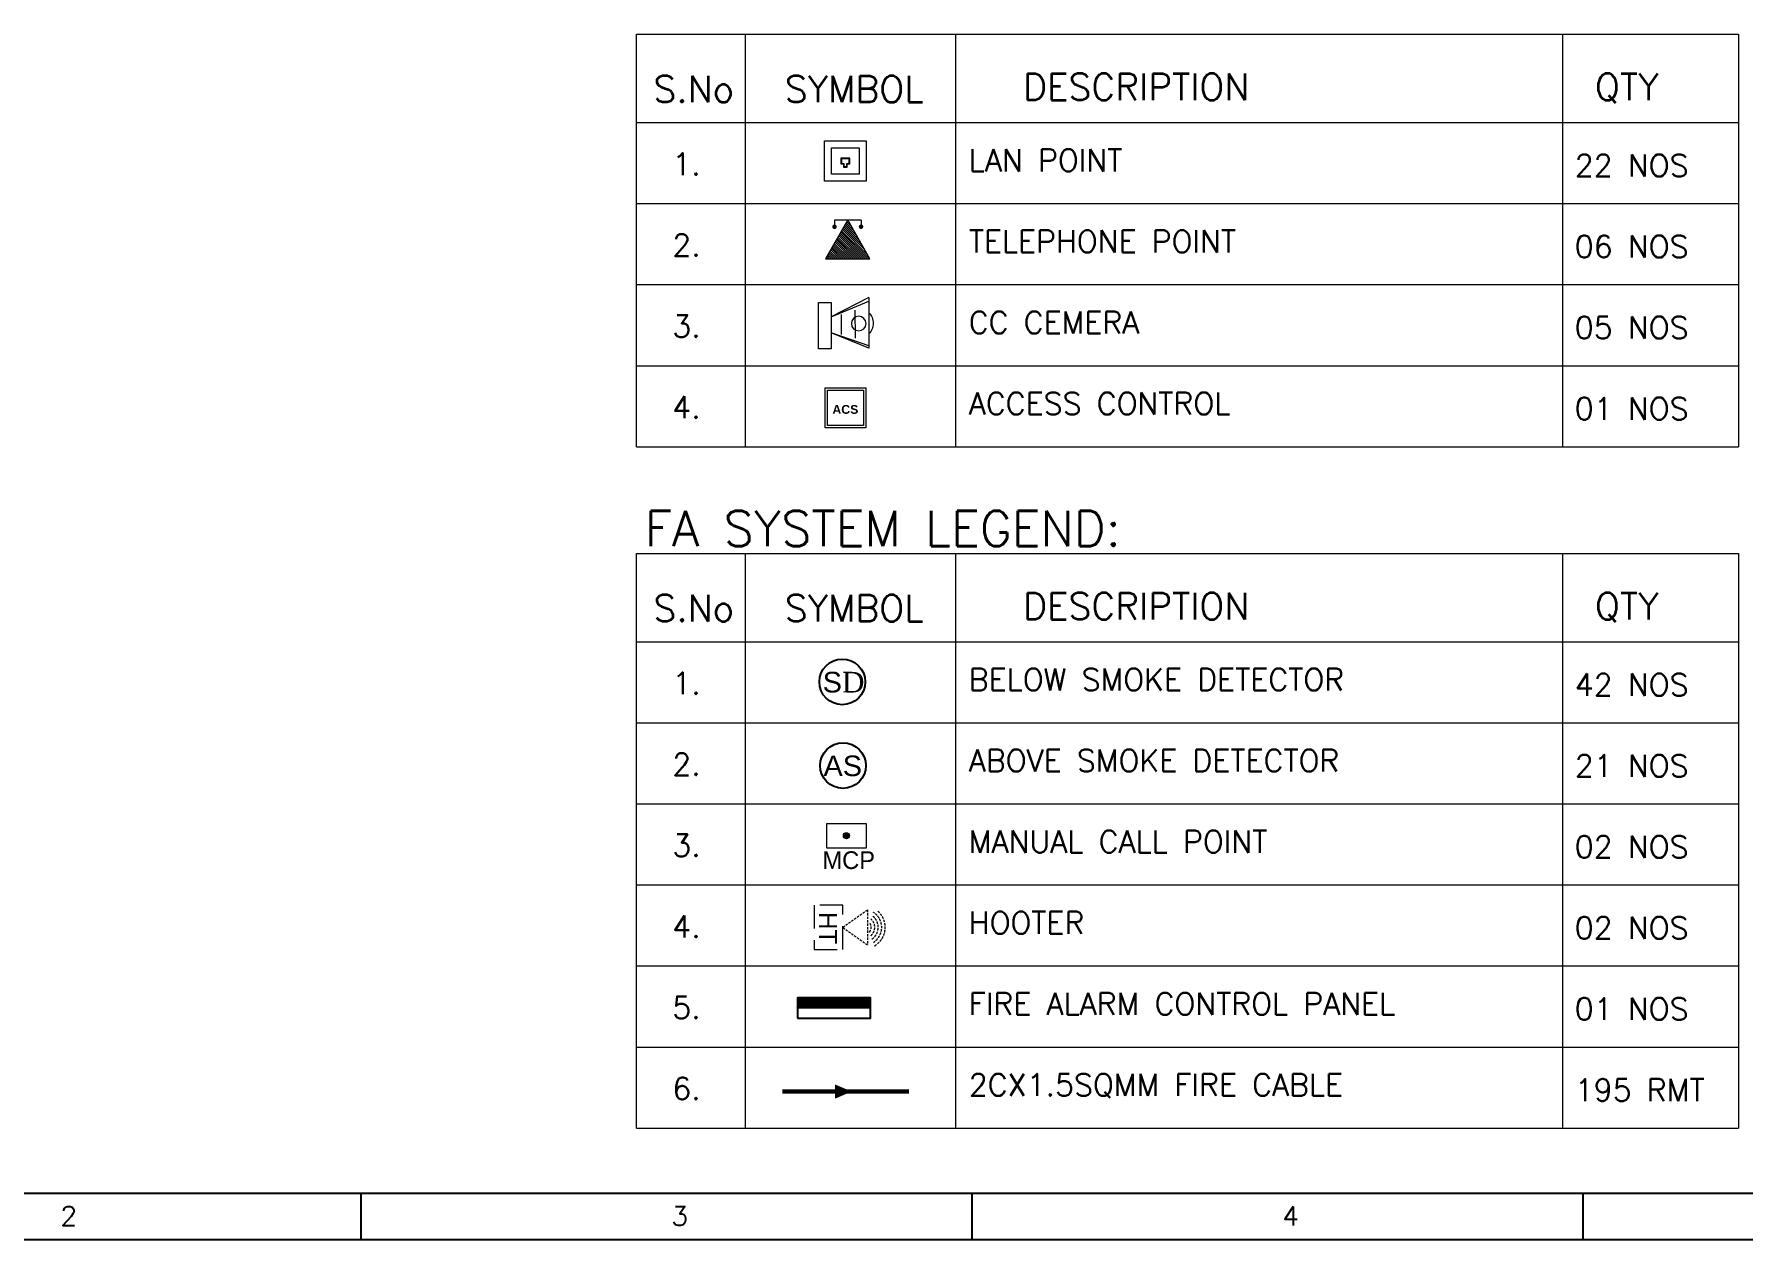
# Model space of a CAD drawing. Extents: x 2982526 to 3410143, y -1442121 to -1332990.
# Drawn here: x 2990087 to 3004523, y -1389320 to -1379129 of the extents above; entities that cross this region are included whole.
import ezdxf
from ezdxf.enums import TextEntityAlignment as Align

# ---------------------------------------------------------------- set-up
doc = ezdxf.new("R2010")
doc.units = 0
doc.header["$MEASUREMENT"] = 0
for name, pattern in [('ACAD_ISO04W100', [30, 24, -3, 0, -3]), ('CONTINU', [0]), ('DASHED2', [0.375, 0.25, -0.125])]:
    doc.linetypes.add(name, pattern=pattern)
for name, color, linetype, lineweight in [('axes', 40, 'ACAD_ISO04W100', 0), ('ELE-TEL POINT', 4, 'Continuous', 0), ('ELE.LAN POINT', 3, 'Continuous', 0), ('FA-BELOW SMOKE DERECTOR', 1, 'Continuous', 25), ('FA-ELECTRONIC HOOTER', 6, 'Continuous', 0), ('FA-FIRE ALARM CONTROL PANEL', 3, 'Continuous', 5), ('FA-MNUAL CALL POINT', 10, 'Continuous', 0), ('LV-ACS', 30, 'Continuous', 0), ('LV.CC CEMARA', 66, 'Continuous', 0)]:
    doc.layers.add(name, color=color, linetype=linetype, lineweight=lineweight)
for name, color, linetype in [('ELE-LIGHTING WIRRING', 7, 'Continuous'), ('FA-LOOPING', 200, 'Continuous'), ('TITLE', 7, 'Continuous')]:
    doc.layers.add(name, color=color, linetype=linetype)
doc.styles.add('PDF Times New Roman', font='times.ttf')
doc.styles.add('ROMANS', font='romans.shx')

# ---------------------------------------------------------------- blocks, each defined once
blk = doc.blocks.new('A$C1BA14061')
at = {"layer": 'TITLE'}
blk.add_line((202692, -139174), (1204, -139174), dxfattribs=at)
at = {"layer": 'TITLE', "color": 0}
for p, q in [((33925, -140464), (33925, -139174)), ((50931, -140464), (50931, -139174)), ((67937, -140464), (67937, -139174))]:
    blk.add_line(p, q, dxfattribs=at)
at = {"layer": 'TITLE', "color": 7}
blk.add_line((203982, -140464), (0, -140464), dxfattribs=at)
at = {"layer": 'TITLE', "color": 0, "style": 'ROMANS', "width": 1}
for s, p in [('2', (25785, -139799)), ('3', (42791, -139799)), ('4', (59796, -139799))]:
    blk.add_text(s, height=535, dxfattribs=at).set_placement(p, align=Align.MIDDLE)
blk = doc.blocks.new('CC CEMARA')
at = {"layer": 'LV.CC CEMARA', "linetype": 'ByBlock'}
for p, q in [((94.5, -242.4), (18.6, -67.1)), ((18.6, -67.1), (104.2, -230.6)), ((46.7, -104.5), (105.3, -34.9)), ((239.6, -66.6), (64.7, -12.2)), ((232.1, -75.7), (64.7, -12.2)), ((81.3, -159.1), (162.8, -62.4)), ((94.5, -242.4), (239.6, -66.6))]:
    blk.add_line(p, q, dxfattribs=at)
blk.add_lwpolyline([(110.8, 42.8), (66.4, 79.7), (-66.4, -79.7), (-22, -116.7)], close=True, dxfattribs=at)
blk.add_circle((133.5, -123.5), 32.9, dxfattribs=at)
blk.add_arc((131.6, -123.6), 66.7, 275.37023, 5.54124, dxfattribs=at)
blk = doc.blocks.new('tel')
at = {"layer": 'ELE-TEL POINT', "ltscale": 30}
h = blk.add_hatch(dxfattribs=at)
h.set_pattern_fill('ANSI31', color=4, scale=19.025387, style=0)
h.set_pattern_definition([(45, (-98.626, 0.184), (-42.7132, 42.7132), [])])
h.paths.add_polyline_path([(-99, 0), (840, 1654), (1778, -3)])
at = {"layer": 'ELE-TEL POINT', "color": 4, "ltscale": 30}
for p, q in [((-99, 0), (840, 1654)), ((840, 1654), (1778, -3)), ((1778, -3), (-99, 0))]:
    blk.add_line(p, q, dxfattribs=at)
at = {"layer": 'ELE-TEL POINT', "color": 4, "ltscale": 12}
for p, q in [((276, 1648), (275, 1398)), ((1404, 1646), (1403, 1396))]:
    blk.add_line(p, q, dxfattribs=at)
at = {"layer": 'ELE-TEL POINT', "color": 4, "linetype": 'Continuous', "ltscale": 12}
blk.add_line((276, 1648), (1404, 1646), dxfattribs=at)
at = {"layer": 'ELE-TEL POINT', "color": 4, "ltscale": 30, "const_width": 95.1}
for points in [[(227, 1363, 1), (323, 1363, 1)], [(1355, 1361, 1), (1451, 1361, 1)]]:
    blk.add_lwpolyline(points, format="xyb", close=True, dxfattribs=at)
blk = doc.blocks.new('Voice')
at = {"layer": 'ELE.LAN POINT', "color": 6}
for points in [[(0, -31.8), (127.9, -31.8), (127.9, 92), (0, 92)], [(21.9, -10), (106, -10), (106, 70.1), (21.9, 70.1)], [(77.3, 21.4), (69.7, 21.4), (69.7, 11.7), (58.1, 11.7), (58.1, 21.4), (50.6, 21.4), (50.6, 38.7), (77.3, 38.7)], [(75.9, 22.8), (68.4, 22.8), (68.4, 13), (59.5, 13), (59.5, 22.8), (52, 22.8), (52, 37.4), (75.9, 37.4)]]:
    blk.add_lwpolyline(points, close=True, dxfattribs=at)
blk = doc.blocks.new('ACS')
at = {"layer": 'LV-ACS'}
for points in [[(-346, 0), (346, 0), (346, -681), (-346, -681)], [(-306, -40), (306, -40), (306, -641), (-306, -641)]]:
    blk.add_lwpolyline(points, close=True, dxfattribs=at)
at = {"layer": 'LV-ACS', "color": 0, "insert": (-224, -295), "char_height": 150, "width": 1536.56, "attachment_point": 1}
blk.add_mtext('{\\fArial|b1|i0|c0|p34;ACS}', dxfattribs=at)
blk = doc.blocks.new('SMOKE DETECTOR')
at = {"layer": 'FA-BELOW SMOKE DERECTOR', "color": 7}
blk.add_circle((931029, -118294), 166, dxfattribs=at)
at = {"layer": 'FA-BELOW SMOKE DERECTOR', "insert": (930887, -118373), "char_height": 150, "attachment_point": 7, "style": 'PDF Times New Roman'}
blk.add_mtext('{\\fArial|b0|i0|c0|p34;S}D', dxfattribs=at)
blk = doc.blocks.new('110DB FIRE HOOTER')
at = {"layer": 'FA-ELECTRONIC HOOTER', "color": 53, "linetype": 'DASHED2'}
for p, q in [((-0.238, 0), (-0.238, -0.311)), ((0.238, 0), (-0.238, 0)), ((0.238, -0.311), (0.238, 0)), ((-0.238, -0.311), (0.238, -0.311))]:
    blk.add_line(p, q, dxfattribs=at)
at = {"layer": 'FA-ELECTRONIC HOOTER', "color": 53, "linetype": 'DASHED2', "ltscale": 0.1}
for p, q in [((0, -0.311), (-0.19, -0.576)), ((0, -0.311), (0.19, -0.576)), ((0.19, -0.576), (-0.19, -0.576))]:
    blk.add_line(p, q, dxfattribs=at)
for radius, start, end in [(0.231, 210.2007, 319.4187), (0.193, 212.22, 327.78), (0.155, 215.2483, 324.7517), (0.118, 220.3172, 319.6828), (0.08, 230.7147, 309.2853)]:
    blk.add_arc((0, -0.536), radius, start, end, dxfattribs=at)
at = {"layer": 'FA-ELECTRONIC HOOTER', "color": 53, "insert": (0.165, -0.247), "char_height": 0.1942, "width": 0.36807, "attachment_point": 1, "rotation": 180}
blk.add_mtext('HT', dxfattribs=at)
blk = doc.blocks.new('MCP')
at = {"layer": 'FA-MNUAL CALL POINT'}
h = blk.add_hatch(color=256, dxfattribs=at)
h.set_gradient(color1=(255, 0, 0), color2=(255, 39, 39), centered=1, one_color=1, tint=0.57958)
h.paths.add_polyline_path([(417503.5, 744463.8, 1), (417477.5, 744463.8, 1)])
blk.add_lwpolyline([(417407.5, 744516), (417573.5, 744516), (417573.5, 744411.5), (417407.5, 744411.5)], close=True, dxfattribs=at)
blk.add_circle((417490.5, 744463.8), 13, dxfattribs=at)
at = {"layer": 'FA-MNUAL CALL POINT', "insert": (417500.1, 744322), "char_height": 75, "width": 244.762, "attachment_point": 8}
blk.add_mtext('MCP', dxfattribs=at)
blk = doc.blocks.new('FIRE PANEL')
at = {"layer": 'FA-FIRE ALARM CONTROL PANEL', "linetype": 'ByBlock', "lineweight": 25, "ltscale": 60}
h = blk.add_hatch(dxfattribs=at)
h.set_pattern_fill('ANSI31', color=256, angle=270)
h.set_pattern_definition([(315, (67182.53736, 161949.4), (0.08838834765, 0.08838834765), [])])
h.paths.add_polyline_path([(0, 22.8), (0, -22.8), (6.3, -22.8), (6.3, 22.8)])
blk.add_lwpolyline([(12.6, 22.8), (12.6, -22.8), (0, -22.8), (0, 22.8)], close=True, dxfattribs=at)
at = {"layer": 'FA-FIRE ALARM CONTROL PANEL', "linetype": 'ByBlock', "lineweight": 25, "ltscale": 60, "const_width": 1}
blk.add_lwpolyline([(6.3, 22.8), (6.3, -22.8)], dxfattribs=at)
blk = doc.blocks.new('G$C62BE363C')
at = {"layer": 'FA-FIRE ALARM CONTROL PANEL', "linetype": 'ByBlock', "lineweight": 9, "ltscale": 60, "xscale": 0.03809201918883558, "yscale": 0.03809201918883558, "zscale": 0.03809201918883558, "rotation": 270}
blk.add_blockref('FIRE PANEL', (0, 0), dxfattribs=at)
blk = doc.blocks.new('DSFRWE')
at = {"layer": 'FA-BELOW SMOKE DERECTOR', "color": 7}
blk.add_circle((2129858, 1066265), 150, dxfattribs=at)
at = {"layer": 'FA-BELOW SMOKE DERECTOR', "insert": (2129730, 1066194), "char_height": 135.53, "attachment_point": 7, "style": 'PDF Times New Roman'}
blk.add_mtext('{\\fArial|b0|i0|c0|p34;\\C3;AS\\P}', dxfattribs=at)

msp = doc.modelspace()

# ---------------------------------------------------------------- linework, layer by layer
at = {"layer": 'axes', "color": 7, "linetype": 'CONTINU'}
for p, q in [((2996094.3, -1379129.2, -2.5), (2996094.3, -1382616.6, -2.5)), ((2997871.5, -1379129.2, -2.5), (2997871.5, -1382616.6, -2.5)), ((3003000, -1379129.2, -2.5), (3003000, -1382616.6, -2.5)), ((2995175.2, -1379875.9, -2.5), (3004486.2, -1379875.9, -2.5)), ((2995175.2, -1380561.1, -2.5), (3004486.2, -1380561.1, -2.5)), ((2995175.2, -1381246.3, -2.5), (3004486.2, -1381246.3, -2.5)), ((2995175.2, -1381931.5, -2.5), (3004486.2, -1381931.5, -2.5)), ((2995175.2, -1382616.6, -2.5), (3004486.2, -1382616.6, -2.5)), ((2996094.3, -1383518, -2.5), (2996094.3, -1388375.8, -2.5)), ((2997871.5, -1383518, -2.5), (2997871.5, -1388375.8, -2.5)), ((3003000, -1383518, -2.5), (3003000, -1388375.8, -2.5)), ((2995175.2, -1384264.7, -2.5), (3004486.2, -1384264.7, -2.5)), ((2995175.2, -1384949.9, -2.5), (3004486.2, -1384949.9, -2.5)), ((2995175.2, -1385635.1, -2.5), (3004486.2, -1385635.1, -2.5)), ((2995175.2, -1386320.3, -2.5), (3004486.2, -1386320.3, -2.5)), ((2995175.2, -1387005.4, -2.5), (3004486.2, -1387005.4, -2.5)), ((2995175.2, -1387690.6, -2.5), (3004486.2, -1387690.6, -2.5)), ((2995175.2, -1388375.8, -2.5), (3004486.2, -1388375.8, -2.5))]:
    msp.add_line(p, q, dxfattribs=at)
at = {"layer": 'axes', "color": 7, "linetype": 'CONTINU', "elevation": -2.5}
for points in [[(2995175.2, -1382616.6), (2995175.2, -1379129.2), (3004486.2, -1379129.2), (3004486.2, -1382616.6)], [(2995175.2, -1388375.8), (2995175.2, -1383518), (3004486.2, -1383518), (3004486.2, -1388375.8)]]:
    msp.add_lwpolyline(points, dxfattribs=at)
at = {"layer": 'FA-LOOPING', "linetype": 'ByBlock', "const_width": 37.4, "elevation": -2.5}
msp.add_lwpolyline([(2996408, -1388067), (2997477.1, -1388067)], dxfattribs=at)
at = {"layer": 'FA-LOOPING', "color": 200, "linetype": 'CONTINU', "elevation": -2.5}
msp.add_lwpolyline([(2996853.1, -1388067, 120.1, 0, 0), (2996994.8, -1388067, 0, 0, 0)], format="xyseb", dxfattribs=at)

# ---------------------------------------------------------------- block references
at = {"layer": 'ELE-TEL POINT', "color": 0, "ltscale": 30, "xscale": -0.1987932406585419, "yscale": 0.1987932406585431, "zscale": 0.1987932406585431, "rotation": 359.8929051788799}
msp.add_blockref('tel', (2997127.2, -1381028.1, -2.5), dxfattribs=at)
at = {"layer": 'ELE.LAN POINT', "color": 7, "xscale": -2.758853972153245, "yscale": 2.758853972153245, "zscale": 2.758853972153245}
msp.add_blockref('Voice', (2997116.8, -1380284.8, -2.5), dxfattribs=at)
at = {"layer": 'FA-BELOW SMOKE DERECTOR', "color": 6}
for name, p, xscale, yscale, zscale in [('SMOKE DETECTOR', (1912667, -1246842.8, -2.5), 1.164568902049163, 1.164568902049163, 1.164568902049163), ('DSFRWE', (256503.6, -2757239.6), 1.286666666666667, 1.286666666666667, 1.286666666666667)]:
    msp.add_blockref(name, p, dxfattribs=dict(at, xscale=xscale, yscale=yscale, zscale=zscale))
at = {"layer": 'FA-ELECTRONIC HOOTER', "color": 1, "xscale": 784.052945142374, "yscale": 784.052945142374, "zscale": 784.052945142374, "rotation": 89.99999999999991}
msp.add_blockref('110DB FIRE HOOTER', (2996676, -1386679, -2.5), dxfattribs=at)
at = {"layer": 'FA-FIRE ALARM CONTROL PANEL', "color": 1, "xscale": -355.1747185775537, "yscale": 355.1747185775537, "zscale": 355.1747185775537, "rotation": 359.9999999999999}
msp.add_blockref('G$C62BE363C', (2996845, -1387275.7, -2.5), dxfattribs=at)
at = {"layer": 'FA-MNUAL CALL POINT', "xscale": 1.993234796069056, "yscale": 1.993234796069056, "zscale": 1.993234796069056, "rotation": 359.9999999999999}
msp.add_blockref('MCP', (2164793.3, -2869796.4, -2.5), dxfattribs=at)
at = {"layer": 'LV-ACS', "color": 0, "xscale": 0.4966729118418929, "yscale": 0.4966729118418929, "zscale": 0.4966729118418929}
msp.add_blockref('ACS', (2996942.1, -1382117.4, -2.5), dxfattribs=at)
at = {"layer": 'LV.CC CEMARA', "xscale": -1.878002197328707, "yscale": 1.878002197328706, "zscale": 1.878002197328706, "rotation": 140.2183695085614}
msp.add_blockref('CC CEMARA', (2996712.3, -1381592.8, -2.5), dxfattribs=at)
at = {"layer": 'TITLE', "xscale": 0.3035552556082519, "yscale": 0.3035553943041123, "zscale": 0.3035553665695551}
msp.add_blockref('A$C1BA14061', (2982551.7, -1346682), dxfattribs=at)

# ---------------------------------------------------------------- texts
at = {"layer": 'ELE-LIGHTING WIRRING', "color": 7, "linetype": 'CONTINU', "attachment_point": 1, "style": 'ROMANS'}
for s, insert, char_height, width in [('{\\C256;S.No}', (2995319, -1379480.8, -2.5), 224.208, 573.908), ('{\\C256;SYMBOL}', (2996428.9, -1379480.8, -2.5), 224.208, 573.908), ('{\\C256;DESCRIPTION}', (2998441.7, -1379462.7, -2.5), 224.208, 573.908), ('{\\C256;QTY}', (3003273.4, -1379462.7, -2.5), 224.208, 573.908), ('LAN POINT', (2997983.7, -1380102.1, -2.5), 186.84, 6352.096), ('{\\C256;1.}', (2995478.1, -1380133.3, -2.5), 186.84, 573.908), ('{\\C256;22 NOS\\P}', (3003103.8, -1380145.7, -2.5), 186.84, 1390.601), ('{\\C256;2.}', (2995478.1, -1380818.5, -2.5), 186.84, 573.908), ('TELEPHONE POINT', (2997983.7, -1380787.3, -2.5), 186.84, 6352.096), ('{\\C256;06 NOS}', (3003103.8, -1380830.9, -2.5), 186.84, 1390.601), ('{\\C256;3.}', (2995478.1, -1381503.6, -2.5), 186.84, 573.908), ('CC CEMERA', (2997983.7, -1381472.4, -2.5), 186.84, 6352.096), ('{\\C256;05 NOS\\P}', (3003103.8, -1381516.1, -2.5), 186.84, 1390.601), ('{\\C256;4.}', (2995478.1, -1382188.8, -2.5), 186.84, 573.908), ('ACCESS CONTROL', (2997983.7, -1382157.6, -2.5), 186.84, 6352.096), ('{\\C256;01 NOS\\P}', (3003103.8, -1382201.3, -2.5), 186.84, 1390.601), ('{\\C256;FA SYSTEM LEGEND:}', (2995245, -1383157.6, -2.5), 298.944, 7140.153), ('{\\C256;S.No}', (2995319, -1383869.6, -2.5), 224.208, 573.908), ('{\\C256;SYMBOL}', (2996428.9, -1383869.6, -2.5), 224.208, 573.908), ('{\\C256;DESCRIPTION}', (2998441.7, -1383851.5, -2.5), 224.208, 573.908), ('{\\C256;QTY}', (3003273.4, -1383851.5, -2.5), 224.208, 573.908), ('{\\C256;1.}', (2995478.1, -1384522.1, -2.5), 186.84, 573.908), ('BELOW SMOKE DETECTOR', (2997983.7, -1384490.9, -2.5), 186.84, 6352.096), ('{\\C256;42 NOS\\P}', (3003103.8, -1384534.5, -2.5), 186.84, 1390.601), ('ABOVE SMOKE DETECTOR', (2997983.7, -1385176.1, -2.5), 186.84, 6352.096), ('{\\C256;2.}', (2995478.1, -1385207.3, -2.5), 186.84, 573.908), ('{\\C256;21 NOS\\P}', (3003103.8, -1385219.7, -2.5), 186.84, 1390.601), ('{\\C256;3.}', (2995478.1, -1385892.4, -2.5), 186.84, 573.908), ('MANUAL CALL POINT', (2997983.7, -1385861.2, -2.5), 186.84, 6352.096), ('{\\C256;02 NOS}', (3003103.8, -1385904.9, -2.5), 186.84, 1390.601), ('{\\C256;4.}', (2995478.1, -1386577.6, -2.5), 186.84, 573.908), ('HOOTER', (2997983.7, -1386546.4, -2.5), 186.84, 6352.096), ('{\\C256;02 NOS}', (3003103.8, -1386590.1, -2.5), 186.84, 1390.601), ('{\\C256;5.}', (2995478.1, -1387262.8, -2.5), 186.84, 573.908), ('FIRE ALARM CONTROL PANEL', (2997983.7, -1387231.6, -2.5), 186.84, 6352.096), ('{\\C256;01 NOS}', (3003103.8, -1387275.2, -2.5), 186.84, 1390.601), ('2CX1.5SQMM FIRE CABLE', (2997983.7, -1387916.8, -2.5), 186.84, 6352.096), ('{\\C256;6.\\P}', (2995478.1, -1387948, -2.5), 186.84, 573.908), ('{\\C256;195 RMT\\P}', (3003103.8, -1387960.4, -2.5), 186.84, 1390.601)]:
    msp.add_mtext(s, dxfattribs=dict(at, insert=insert, char_height=char_height, width=width))

doc.saveas('drawing.dxf')
